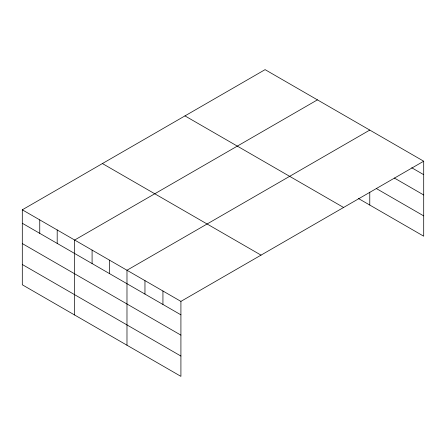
<?xml version="1.0" encoding="UTF-8"?>
<svg xmlns="http://www.w3.org/2000/svg" width="446" height="446" viewBox="0 0 446 446"><rect width="100%" height="100%" fill="white"/><g stroke="black" fill="none" stroke-linecap="round" stroke-linejoin="round"><path stroke-width="0.67" d="M358.339 198.453L423.7 236.19L423.7 161.212L265.086 69.637L22.3 209.81L22.3 284.788L180.914 376.363L180.914 301.385L22.3 209.81M317.429 99.859L74.644 240.032L74.644 315.004M369.773 130.076L126.982 270.248L126.982 345.226M180.914 301.385L423.7 161.212M411.714 167.752L423.7 174.67M394.336 178.021L423.7 194.974M376.363 188.558L423.7 215.886M184.967 115.893L343.582 207.468M102.418 163.554L261.033 255.129M22.3 223.268L180.914 314.843M22.3 243.572L180.914 335.141M22.3 264.484L180.914 356.059M369.773 192.198L369.773 205.054M162.935 291.004L162.935 304.462M144.961 280.629L144.961 294.087M109.538 260.174L109.538 273.632M92.088 250.106L92.088 263.564M57.194 229.958L57.194 243.416M39.75 219.884L39.75 233.342"/></g></svg>
